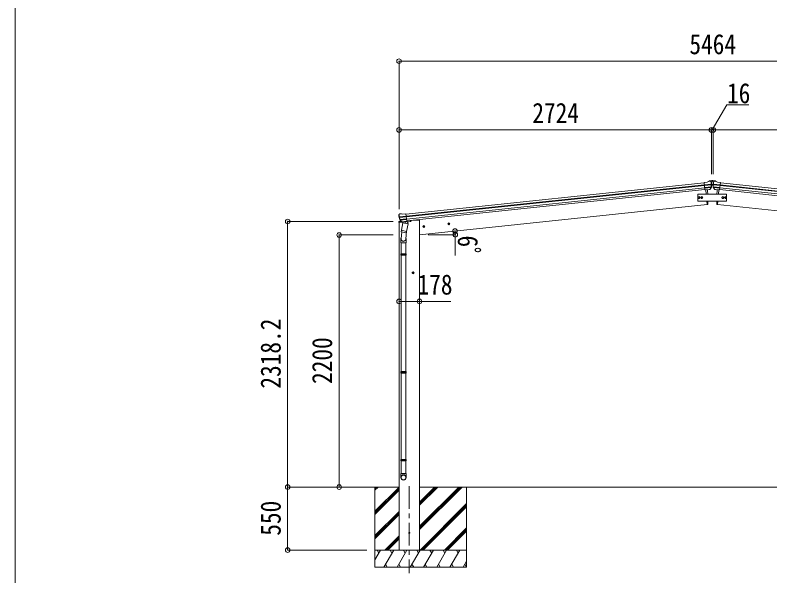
# Model space of a CAD drawing. Units: millimetres at full size, sheet at 1:40; some dimension numbers follow another scale. Extents: x -11243 to 11243, y -7760 to 7760.
# Drawn here: x -11243 to -4658, y -4895 to 0 of the extents above; entities that cross this region are included whole.
import ezdxf
from ezdxf.enums import TextEntityAlignment as Align

# ---------------------------------------------------------------- set-up
doc = ezdxf.new("R2010")
doc.units = ezdxf.units.MM
doc.header["$LTSCALE"] = 40
doc.header["$PDMODE"] = 32
doc.header["$PDSIZE"] = 40
doc.linetypes.add('CHAIN1', pattern=[8, 5, -1, 1, -1])
for name, color, linetype, lineweight in [('0-0_0', 7, 'Continuous', 9), ('0-1_本体', 5, 'CHAIN1', 9), ('0-3_ELV2', 4, 'Continuous', 9), ('0-6_OTH_LINE', 6, 'Continuous', 9), ('0-9_OUTLINE', 7, 'Continuous', 9), ('F-0_240', 7, 'Continuous', 9)]:
    doc.layers.add(name, color=color, linetype=linetype, lineweight=lineweight)
doc.styles.add('ＭＳ ゴシック', font='')
doc.styles.get('ＭＳ ゴシック').set_extended_font_data('MS Gothic')

msp = doc.modelspace()

# ---------------------------------------------------------------- linework, layer by layer
at = {"layer": '0-0_0'}
for p, q in [((-8344.13, -4119.47), (-7893, -4119.47)), ((-8104, -4119.47), (-8104, -4819.47)), ((-8104, -4146.85), (-8076.61, -4119.47)), ((-8104, -4132.71), (-8090.76, -4119.47)), ((-8104, -4330.7), (-7893, -4119.7)), ((-8104, -4344.84), (-7893, -4133.84)), ((-8104, -4358.98), (-7893, -4147.98)), ((-7715, -4490.48), (-7343.98, -4119.47)), ((-7715, -4462.2), (-7372.27, -4119.47)), ((-7715, -4476.34), (-7358.12, -4119.47)), ((-7715, -4278.35), (-7556.11, -4119.47)), ((-7715, -4264.21), (-7570.26, -4119.47)), ((-7715, -4250.07), (-7584.4, -4119.47)), ((-7715, -4119.47), (-2606.5, -4119.47)), ((-7304, -4119.47), (-7304, -4819.47)), ((-7710.14, -4669.47), (-7304, -4263.33)), ((-7695.99, -4669.47), (-7304, -4277.47)), ((-8104, -4542.83), (-7893, -4331.83)), ((-7681.85, -4669.47), (-7304, -4291.62)), ((-8104, -4556.97), (-7893, -4345.97)), ((-8104, -4571.11), (-7893, -4360.12)), ((-7498, -4669.47), (-7304, -4475.46)), ((-7483.86, -4669.47), (-7304, -4489.61)), ((-7469.72, -4669.47), (-7304, -4503.75)), ((-8018.5, -4669.47), (-7893, -4543.96)), ((-8004.36, -4669.47), (-7893, -4558.11)), ((-7990.22, -4669.47), (-7893, -4572.25)), ((-7304, -4669.47), (-8104, -4669.47)), ((-8104, -4753.3), (-8055.59, -4669.47)), ((-8070.6, -4695.45), (-8085.6, -4669.47)), ((-8026.73, -4819.47), (-7940.13, -4669.47)), ((-7955.13, -4695.45), (-7970.13, -4669.47)), ((-7911.26, -4819.47), (-7824.66, -4669.47)), ((-7839.66, -4695.45), (-7854.66, -4669.47)), ((-7795.79, -4819.47), (-7709.19, -4669.47)), ((-7724.19, -4695.45), (-7739.19, -4669.47)), ((-7680.32, -4819.47), (-7593.72, -4669.47)), ((-7608.72, -4695.45), (-7623.72, -4669.47)), ((-7564.85, -4819.47), (-7478.25, -4669.47)), ((-7508.25, -4669.47), (-7493.25, -4695.45)), ((-7449.38, -4819.47), (-7362.78, -4669.47)), ((-7377.78, -4695.45), (-7392.78, -4669.47)), ((-8011.73, -4793.49), (-7996.73, -4819.47)), ((-7896.26, -4793.49), (-7881.26, -4819.47)), ((-7780.79, -4793.49), (-7765.79, -4819.47)), ((-7665.32, -4793.49), (-7650.32, -4819.47)), ((-7549.85, -4793.49), (-7534.85, -4819.47)), ((-7434.38, -4793.49), (-7419.38, -4819.47)), ((-7333.91, -4819.47), (-7304, -4767.66)), ((-7318.91, -4793.49), (-7304, -4819.32)), ((-8104, -4819.47), (-7304, -4819.47))]:
    msp.add_line(p, q, dxfattribs=at)
at = {"layer": '0-1_本体'}
msp.add_line((-7804, -4110.48), (-7804, -4869.69), dxfattribs=at)
at = {"layer": '0-3_ELV2'}
for p, q in [((-5192.46, -1451.81), (-5189.09, -1445.99)), ((-5164.96, -1443.88), (-5189.09, -1445.99)), ((-5164.96, -1443.88), (-5156.96, -1443.88)), ((-5156.96, -1443.88), (-5132.82, -1445.99)), ((-5129.46, -1451.81), (-5132.82, -1445.99)), ((-7833.09, -1737.47), (-5231.34, -1464.01)), ((-7831.1, -1756.36), (-5229.35, -1482.91)), ((-7830.67, -1760.54), (-5228.91, -1487.08)), ((-7828.57, -1780.4), (-5226.83, -1506.94)), ((-5205.03, -1459.23), (-5231.55, -1462.02)), ((-5224.76, -1526.57), (-5231.55, -1462.02)), ((-5229.39, -1482.55), (-5169.65, -1476.27)), ((-5169.17, -1482.14), (-5228.77, -1488.41)), ((-5170.01, -1498.9), (-5227.04, -1504.89)), ((-5171.4, -1503.56), (-5226.57, -1509.35)), ((-5205.03, -1459.23), (-5193.43, -1452.26)), ((-5192.2, -1451.85), (-5178.71, -1450.43)), ((-5179.96, -1520.13), (-5170.51, -1501.83)), ((-5178.91, -1520.56), (-5168.78, -1502.3)), ((-5175.04, -1451.52), (-5175.05, -1451.52)), ((-5175.04, -1451.52), (-5169.86, -1455.72)), ((-5168.47, -1459.41), (-5168.78, -1457.56)), ((-5166.97, -1485.38), (-5154.94, -1485.38)), ((-5159.7, -1448.6), (-5158.86, -1448.6)), ((-5159.7, -1481.3), (-5158.86, -1481.3)), ((-5153.02, -1459.41), (-5152.71, -1457.56)), ((-5142.59, -1520.56), (-5152.71, -1502.3)), ((-5152.32, -1482.14), (-5092.72, -1488.41)), ((-5092.1, -1482.55), (-5151.84, -1476.27)), ((-5146.45, -1451.52), (-5151.63, -1455.72)), ((-5151.49, -1498.9), (-5094.45, -1504.89)), ((-5141.54, -1520.13), (-5150.99, -1501.83)), ((-5150.1, -1503.56), (-5094.92, -1509.35)), ((-5146.45, -1451.52), (-5146.45, -1451.52)), ((-5129.3, -1451.85), (-5142.79, -1450.43)), ((-5116.47, -1459.23), (-5128.07, -1452.26)), ((-5116.47, -1459.23), (-5089.95, -1462.02)), ((-5096.73, -1526.57), (-5089.95, -1462.02)), ((-2492.92, -1780.4), (-5094.67, -1506.94)), ((-2490.82, -1760.54), (-5092.58, -1487.08)), ((-2490.39, -1756.36), (-5092.14, -1482.91)), ((-2488.41, -1737.47), (-5090.16, -1464.01)), ((-5225.07, -1523.68), (-7826.82, -1797.14)), ((-5181.41, -1521.79), (-5224.79, -1526.35)), ((-5224.76, -1526.57), (-5214.82, -1525.53)), ((-5217.88, -1525.85), (-5213.97, -1563.02)), ((-5214.82, -1525.53), (-5214.54, -1525.59)), ((-5214.54, -1525.59), (-5189.21, -1522.93)), ((-5189.21, -1522.93), (-5188.96, -1522.81)), ((-5188.96, -1522.81), (-5181.27, -1522)), ((-5132.53, -1522.81), (-5140.23, -1522)), ((-5140.08, -1521.79), (-5096.71, -1526.35)), ((-5132.28, -1522.93), (-5132.53, -1522.81)), ((-5106.95, -1525.59), (-5132.28, -1522.93)), ((-5103.61, -1525.85), (-5107.52, -1563.02)), ((-5106.68, -1525.53), (-5106.95, -1525.59)), ((-5096.73, -1526.57), (-5106.68, -1525.53)), ((-5096.43, -1523.68), (-2494.68, -1797.14)), ((-5207.67, -1623.02), (-5204.49, -1653.24)), ((-5113.83, -1623.02), (-5117, -1653.24)), ((-5204.49, -1653.24), (-7715, -1917.11)), ((-5204.49, -1653.24), (-5202.44, -1652.95)), ((-5117, -1653.24), (-5119.06, -1652.95)), ((-5117, -1653.24), (-2606.5, -1917.11)), ((-7895.53, -1746.04), (-7895.62, -1744.17)), ((-7894.25, -1741.27), (-7894.94, -1742.13)), ((-7890.75, -1736.95), (-7894.25, -1741.27)), ((-7831.14, -1756.01), (-7890.88, -1762.28)), ((-7890.75, -1736.95), (-7890.75, -1736.95)), ((-7890.13, -1768.12), (-7830.52, -1761.86)), ((-7887.39, -1735.13), (-7887.39, -1735.13)), ((-7859.82, -1738.26), (-7833.3, -1735.48)), ((-7826.51, -1800.03), (-7833.3, -1735.48)), ((-7895.24, -1804.63), (-7896.14, -1811.46)), ((-7896.14, -1811.46), (-7862.41, -1807.92)), ((-7893, -4669.47), (-7893, -1811.13)), ((-7875.73, -1800.27), (-7892.58, -1802.04)), ((-7872.62, -1803.68), (-7886.31, -1787.93)), ((-7885.82, -1784.34), (-7828.79, -1778.34)), ((-7871.68, -1803.05), (-7884.72, -1787.11)), ((-7883.5, -1788.61), (-7828.32, -1782.81)), ((-7862.31, -1803.79), (-7870.01, -1804.6)), ((-7869.91, -1804.36), (-7826.54, -1799.8)), ((-7869.16, -1804.6), (-7867.6, -1804.44)), ((-7867.6, -1804.44), (-7830.06, -1800.49)), ((-7862.04, -1803.86), (-7862.31, -1803.79)), ((-7836.71, -1801.19), (-7862.04, -1803.86)), ((-7836.46, -1801.07), (-7836.71, -1801.19)), ((-7826.51, -1800.03), (-7836.46, -1801.07)), ((-7830.06, -1800.49), (-7828.49, -1800.33)), ((-7822.39, -1803.71), (-7793.13, -1800.63)), ((-7788.27, -1793.09), (-7788.69, -1796.31)), ((-7757.5, -1790.47), (-7788.35, -1793.71)), ((-7715, -1790.47), (-7757.5, -1790.47)), ((-7715, -4669.47), (-7715, -1790.47)), ((-7679.06, -1838.41), (-7685.14, -1842.83)), ((-7672.21, -1841.47), (-7679.06, -1838.41)), ((-7671.42, -1848.93), (-7672.21, -1841.47)), ((-7460.27, -1815.42), (-7466.34, -1819.83)), ((-7453.41, -1818.47), (-7460.27, -1815.42)), ((-7458.7, -1830.35), (-7452.63, -1825.93)), ((-7452.63, -1825.93), (-7453.41, -1818.47)), ((-7677.5, -1853.34), (-7671.42, -1848.93)), ((-7771.5, -2241.52), (-7778, -2245.27)), ((-7778, -2245.27), (-7778, -2252.77)), ((-7778, -2252.77), (-7771.5, -2256.53)), ((-7765, -2245.27), (-7771.5, -2241.52))]:
    msp.add_line(p, q, dxfattribs=at)
for points in [[(-5162.22, -1447.76), (-5163.06, -1447.76), (-5163.06, -1448.6), (-5162.22, -1448.6)], [(-5160.54, -1446.92), (-5160.54, -1446.08), (-5161.38, -1446.08), (-5161.38, -1446.92)], [(-5158.86, -1448.6), (-5158.86, -1447.76), (-5159.7, -1447.76)], [(-5162.22, -1480.46), (-5163.06, -1480.46), (-5163.06, -1481.3), (-5162.22, -1481.3)], [(-5161.38, -1449.44), (-5161.38, -1450.28), (-5160.54, -1450.28), (-5160.54, -1449.44)], [(-5160.54, -1479.62), (-5160.54, -1478.78), (-5161.38, -1478.78), (-5161.38, -1479.62)], [(-5161.38, -1482.14), (-5161.38, -1482.98), (-5160.54, -1482.98), (-5160.54, -1482.14)], [(-5158.86, -1481.3), (-5158.86, -1480.46), (-5159.7, -1480.46)], [(-7873.9, -1733.71), (-7873.9, -1733.71), (-7887.39, -1735.13)], [(-7859.82, -1738.26), (-7872.61, -1733.86), (-7872.61, -1733.86)], [(-7685.14, -1842.83), (-7684.35, -1850.29), (-7677.5, -1853.34)], [(-7466.34, -1819.83), (-7465.56, -1827.29), (-7458.7, -1830.35)], [(-7771.5, -2256.53), (-7765, -2252.77), (-7765, -2245.27)]]:
    msp.add_lwpolyline(points, dxfattribs=at)
for points in [[(-5035.96, -1623.02), (-5035.96, -1563.02), (-5285.96, -1563.02), (-5285.96, -1623.02)], [(-5283.96, -1593.02), (-5280.21, -1586.52), (-5272.7, -1586.52), (-5268.95, -1593.02), (-5272.7, -1599.52), (-5280.21, -1599.52)], [(-5260.46, -1593.02), (-5256.71, -1586.52), (-5249.2, -1586.52), (-5245.45, -1593.02), (-5249.2, -1599.52), (-5256.71, -1599.52)], [(-5061.45, -1593.02), (-5065.2, -1586.52), (-5072.71, -1586.52), (-5076.46, -1593.02), (-5072.71, -1599.52), (-5065.2, -1599.52)], [(-5037.95, -1593.02), (-5041.7, -1586.52), (-5049.21, -1586.52), (-5052.96, -1593.02), (-5049.21, -1599.52), (-5041.7, -1599.52)]]:
    msp.add_lwpolyline(points, close=True, dxfattribs=at)
for centre, radius in [((-5160.96, -1448.18), 3.5), ((-5160.96, -1480.88), 3.5), ((-5276.46, -1593.02), 8.5), ((-5276.46, -1593.02), 7.7), ((-5276.46, -1593.02), 6.5), ((-5252.96, -1593.02), 8.5), ((-5252.96, -1593.02), 7.7), ((-5252.96, -1593.02), 6.5), ((-5068.96, -1593.02), 8.5), ((-5068.96, -1593.02), 7.7), ((-5068.96, -1593.02), 6.5), ((-5045.46, -1593.02), 8.5), ((-5045.46, -1593.02), 7.7), ((-5045.46, -1593.02), 6.5), ((-7678.28, -1845.88), 8.5), ((-7678.28, -1845.88), 7.7), ((-7678.28, -1845.88), 6.5), ((-7459.48, -1822.88), 8.5), ((-7459.48, -1822.88), 7.7), ((-7459.48, -1822.88), 6.5), ((-7771.5, -2249.02), 8.5), ((-7771.5, -2249.02), 7.7), ((-7771.5, -2249.02), 6.5), ((-7804, -4519.47), 4.5)]:
    msp.add_circle(centre, radius, dxfattribs=at)
for centre, radius, start, end in [((-5162.22, -1446.92), 0.84, 270, 0), ((-5159.7, -1446.92), 0.84, 180, 270), ((-5191.88, -1454.84), 3, 96.02369, 120.97631), ((-5178.19, -1455.41), 5, 51.04426, 95.95574), ((-5362.03, -1481.07), 192.44, 1.4271, 6.57578), ((-5173.17, -1500.46), 3, 332.69111, 354.20009), ((-5369.37, -1480.53), 200.2, 354.20009, 359.53883), ((-5124.38, -1474.16), 45.32, 182.67122, 185.64518), ((-5168.99, -1483.48), 1.35, 95.1605, 97.91927), ((-5166.38, -1481.92), 2.74, 179.02151, 184.43412), ((-5171.41, -1500.85), 3, 331, 354.13916), ((-5369.37, -1480.53), 202, 354.13916, 6), ((-5162.22, -1449.44), 0.84, 0, 90), ((-5162.22, -1479.62), 0.84, 270, 0), ((-5162.22, -1482.14), 0.84, 0, 90), ((-5159.7, -1449.44), 0.84, 90, 180), ((-5159.7, -1479.62), 0.84, 180, 270), ((-5159.7, -1482.14), 0.84, 90, 180), ((-4952.13, -1480.53), 202, 174, 185.86084), ((-5150.09, -1500.85), 3, 185.86084, 209), ((-5155.12, -1481.92), 2.74, 355.56588, 0.97849), ((-5152.51, -1483.48), 1.35, 82.08073, 84.8395), ((-4952.13, -1480.53), 200.2, 180.46117, 185.79991), ((-5197.11, -1474.16), 45.32, 354.35482, 357.32878), ((-4959.46, -1481.07), 192.44, 173.42422, 178.5729), ((-5148.32, -1500.46), 3, 185.79991, 207.30889), ((-5143.31, -1455.41), 5, 84.04426, 128.95574), ((-5129.61, -1454.84), 3, 59.02369, 83.97631), ((-6099.09, -1613.03), 900, 3.18573, 5.64987), ((-5181.52, -1519.11), 2.99, 285.2717, 331.00739), ((-5139.97, -1519.11), 2.99, 208.99261, 254.7283), ((-4222.4, -1613.03), 900, 174.35013, 176.81427), ((-6099.09, -1613.03), 900, 357.63919, 359.36436), ((-4222.4, -1613.03), 900, 180.63564, 182.36081), ((-5202.86, -1649.98), 3, 278, 357.63919), ((-5118.64, -1649.98), 3, 182.36081, 262), ((-7694.64, -1724.93), 202, 186, 197.86084), ((-7701.71, -1726.97), 192.44, 185.42422, 190.5729), ((-7935.6, -1769.63), 45.32, 6.35482, 9.32878), ((-7886.86, -1740.1), 5, 96.04426, 140.95574), ((-7892.9, -1768.49), 2.74, 7.56588, 12.97849), ((-7890.03, -1769.47), 1.35, 94.08073, 96.8395), ((-7694.64, -1724.93), 200.2, 192.46117, 197.79991), ((-7873.59, -1736.7), 3, 71.02369, 95.97631), ((-7892.27, -1805.02), 3, 96, 172.5), ((-7884.05, -1785.96), 3, 197.86084, 221), ((-7882.4, -1785.21), 3, 197.79991, 219.30889), ((-7870.36, -1801.72), 2.99, 220.99261, 266.7283), ((-7869.21, -1804.11), 0.5, 240.73754, 276), ((-7828.55, -1799.83), 0.5, 276, 311.26246), ((-7793.65, -1795.66), 5, 276, 352.5)]:
    msp.add_arc(centre, radius, start, end, dxfattribs=at)
for centre, major_axis, ratio, start_param, end_param in [((-5170.73, -1459.02), (-0.87, 5.91), 0.020485, 0.671432, 1.5691306), ((-5176.13, -1454.5), (5.88, -1.31), 0.24881, 0.460585, 0.4641038), ((-5171.75, -1458.05), (-2.34, 1.9), 0.995767, 3.9859716, 4.712389), ((-5367.06, -1502.48), (-20.92, 199.05), 0.994373, 4.7113789, 4.7277536), ((-5149.74, -1458.05), (2.34, 1.9), 0.995767, 1.5707963, 2.2972137), ((-4954.43, -1502.48), (20.92, 199.05), 0.994373, 1.5554317, 1.5718064), ((-5145.36, -1454.5), (-5.88, -1.31), 0.24881, 5.8190815, 5.8226003), ((-5150.76, -1459.02), (0.87, 5.91), 0.020485, 4.7140547, 5.6117533), ((-5181.72, -1518.81), (-0.11, 3), 0.642905, 3.2459383, 4.203928), ((-5181.59, -1519.01), (1.66, -2.51), 0.997631, 5.8041905, 5.8929484), ((-5181.66, -1518.91), (3.53, -2.11), 0.650902, 5.2561448, 5.3289554), ((-5179.29, -1518.56), (1.08, 3.13), 0.040856, 2.1135035, 2.1416249), ((-5142.2, -1518.56), (-1.08, 3.13), 0.040856, 4.1415604, 4.1696818), ((-5139.77, -1518.81), (0.11, 3), 0.642905, 2.0792573, 3.037247), ((-5139.83, -1518.91), (-3.53, -2.11), 0.650902, 0.9542299, 1.0270405), ((-5139.91, -1519.01), (-1.66, -2.51), 0.997631, 0.3902369, 0.4789948), ((-7892.61, -1744.02), (1.9, 2.34), 0.995767, 1.5707963, 2.2972137), ((-7889.07, -1739.64), (-5.48, -2.51), 0.24881, 5.8190815, 5.8226003), ((-7893.4, -1745.18), (-0.38, 5.97), 0.020485, 4.7140547, 5.6117533), ((-7692.33, -1746.87), (-20.92, 199.05), 0.994373, 1.5554317, 1.5718064), ((-7692.33, -1746.87), (-20.92, 199.05), 0.994373, 4.7113789, 4.7277536), ((-7872.66, -1801.64), (-1.71, 2.84), 0.040856, 4.1415604, 4.1696818), ((-7870.23, -1801.38), (-0.51, 2.96), 0.642905, 2.0792573, 3.037247), ((-7870.27, -1801.49), (-3.02, -2.79), 0.650902, 0.9542299, 1.0270405), ((-7870.31, -1801.61), (-1.1, -2.8), 0.997631, 0.3902369, 0.4789948)]:
    msp.add_ellipse(centre, major_axis=major_axis, ratio=ratio, start_param=start_param, end_param=end_param, dxfattribs=at)
at = {"layer": '0-6_OTH_LINE'}
for p, q in [((-7893, -402.42), (-2428.5, -402.42)), ((-7893, -402.42), (-7893, -1693.49)), ((-7893, -1002.42), (-5168.75, -1002.42)), ((-5168.75, -1002.42), (-5168.75, -1389.6)), ((-5168.75, -1002.42), (-5152.67, -1002.42)), ((-5152.75, -1002.42), (-5152.75, -1389.6)), ((-2428.5, -1002.42), (-5152.75, -1002.42)), ((-8865.25, -4119.47), (-8865.25, -1801.27)), ((-8865.25, -1801.27), (-7943.5, -1801.27)), ((-8416.25, -4119.47), (-8416.25, -1919.47)), ((-8416.25, -1919.47), (-7943.5, -1919.47)), ((-7715, -2499.02), (-7893, -2499.02)), ((-8865.25, -4119.47), (-8174.86, -4119.47)), ((-8865.25, -4669.47), (-8865.25, -4119.47)), ((-8416.25, -4119.47), (-8174.86, -4119.47)), ((-8865.25, -4669.47), (-8174.86, -4669.47))]:
    msp.add_line(p, q, dxfattribs=at)
at = {"layer": '0-6_OTH_LINE', "lineweight": 18}
for p, q in [((-7402.84, -1917.11), (-7640.63, -1917.11)), ((-7402.84, -1917.11), (-7402.84, -2098.61)), ((-7715, -2499.02), (-7442.95, -2499.02))]:
    msp.add_line(p, q, dxfattribs=at)
at = {"layer": '0-6_OTH_LINE'}
msp.add_lwpolyline([(-5160.71, -1002.42), (-5034.33, -783.52), (-4841.17, -783.52)], dxfattribs=at)
msp.add_arc((-7640.63, -1917.11), 237.79, 0, 7.8733, dxfattribs=at)
for p in [(-7893, -402.42), (-7893, -1002.42), (-5168.75, -1002.42), (-5152.75, -1002.42), (-8865.25, -1801.27), (-8416.25, -1919.47), (-7405.08, -1884.53), (-7402.84, -1917.11), (-7893, -2499.02), (-7715, -2499.02), (-8865.25, -4119.47), (-8416.25, -4119.47), (-8865.25, -4669.47)]:
    msp.add_point(p, dxfattribs=at)
at = {"layer": '0-9_OUTLINE'}
for p, q in [((-7859.18, -1812.97), (-7872.54, -1878.62)), ((-7869.16, -1804.6), (-7828.49, -1800.33)), ((-7865.8, -1804.91), (-7865.95, -1805.63)), ((-7865.34, -1806.76), (-7840.59, -1816.51)), ((-7814.3, -1822.1), (-7859.18, -1812.97)), ((-7857, -1810.05), (-7857.66, -1813.28)), ((-7836.2, -1801.53), (-7839.12, -1815.87)), ((-7827.66, -1887.75), (-7814.3, -1822.1)), ((-7826.68, -1798.45), (-7825.75, -1798.64)), ((-7825.75, -1798.64), (-7814.55, -1815.56)), ((-7814.55, -1815.56), (-7815.82, -1821.79)), ((-7870.13, -1893.91), (-7875.69, -1949.63)), ((-7875.02, -1890.87), (-7872.52, -1878.63)), ((-7874.8, -1892.27), (-7874.8, -1892.27)), ((-7873.47, -1893.23), (-7832.51, -1901.56)), ((-7827.66, -1887.75), (-7872.54, -1878.62)), ((-7827.22, -1885.61), (-7833.87, -1953.36)), ((-7827.67, -1887.75), (-7830.21, -1900.22)), ((-7877.84, -1986.79), (-7877.84, -1952.44)), ((-7831.84, -1952.14), (-7831.84, -1986.79)), ((-7831.84, -1986.79), (-7877.84, -1986.79)), ((-7875.84, -1986.79), (-7875.84, -2083.54)), ((-7833.84, -1986.79), (-7833.84, -2083.54)), ((-7877.84, -2085.54), (-7876.84, -2083.54)), ((-7831.84, -2085.54), (-7877.84, -2085.54)), ((-7831.84, -2093.54), (-7877.84, -2093.54)), ((-7832.84, -2083.54), (-7876.84, -2083.54)), ((-7832.84, -2095.54), (-7876.84, -2095.54)), ((-7875.84, -2095.54), (-7875.84, -3112.23)), ((-7833.84, -2095.54), (-7833.84, -3112.23)), ((-7831.84, -2085.54), (-7832.84, -2083.54)), ((-7831.84, -2093.54), (-7832.84, -2095.54)), ((-7831.84, -2085.54), (-7831.84, -2093.54)), ((-7877.84, -3114.23), (-7876.84, -3112.23)), ((-7831.84, -3114.23), (-7877.84, -3114.23)), ((-7831.84, -3122.23), (-7877.84, -3122.23)), ((-7832.84, -3112.23), (-7876.84, -3112.23)), ((-7832.84, -3124.23), (-7876.84, -3124.23)), ((-7875.84, -3124.23), (-7875.84, -3879.91)), ((-7833.84, -3124.23), (-7833.84, -3879.91)), ((-7831.84, -3114.23), (-7832.84, -3112.23)), ((-7831.84, -3122.23), (-7832.84, -3124.23)), ((-7831.84, -3114.23), (-7831.84, -3122.23)), ((-7877.84, -3881.91), (-7876.84, -3879.91)), ((-7831.84, -3881.91), (-7877.84, -3881.91)), ((-7832.84, -3879.91), (-7876.84, -3879.91)), ((-7831.84, -3881.91), (-7832.84, -3879.91)), ((-7831.84, -3881.91), (-7831.84, -3889.91)), ((-7831.84, -3889.91), (-7877.84, -3889.91)), ((-7832.84, -3891.91), (-7876.84, -3891.91)), ((-7875.84, -3891.91), (-7875.84, -4001.91)), ((-7833.84, -3891.91), (-7833.84, -4001.91)), ((-7831.84, -3889.91), (-7832.84, -3891.91)), ((-7877.84, -4036.06), (-7877.84, -4001.91)), ((-7831.84, -4001.91), (-7877.84, -4001.91)), ((-7831.84, -4036.06), (-7831.84, -4001.91))]:
    msp.add_line(p, q, dxfattribs=at)
for points in [[(-7877.84, -2085.54), (-7877.84, -2093.54), (-7876.84, -2095.54)], [(-7877.84, -3114.23), (-7877.84, -3122.23), (-7876.84, -3124.23)], [(-7877.84, -3881.91), (-7877.84, -3889.91), (-7876.84, -3891.91)]]:
    msp.add_lwpolyline(points, dxfattribs=at)
for centre, radius, start, end in [((-7869.21, -1804.11), 0.5, 240.73754, 276), ((-7866.29, -1804.81), 0.5, 348.5, 96), ((-7864.97, -1805.83), 1, 168.5, 248.5), ((-7840.11, -1815.6), 1.03, 242.53897, 344.46569), ((-7835.61, -1801.68), 0.604, 93.09842, 164.70595), ((-7828.55, -1799.83), 0.5, 276, 311.26246), ((-7873.11, -1891.29), 1.95, 167.54017, 209.97766), ((-7873.07, -1891.27), 2, 209.90962, 258.5), ((-7832.11, -1899.6), 2, 258.5, 341.96843), ((-7847.84, -1952.44), 30, 177.45142, 180)]:
    msp.add_arc(centre, radius, start, end, dxfattribs=at)
for centre, major_axis, ratio, start_param, end_param in [((-7854.84, -1952.14), (23, 0), 0.996195, 2.621936, 6.6074797), ((-7854.84, -1952.14), (21, 0), 0.996195, 3.0215498, 6.2247991), ((-7854.84, -4034.31), (-23, 0), 0.996195, 3.1415927, 6.2831853), ((-7854.84, -4036.06), (-23, 0), 0.996195, 3.1415927, 6.2831853), ((-7854.84, -4036.06), (0, -23.43), 0.981806, 4.712389, 7.8539816)]:
    msp.add_ellipse(centre, major_axis=major_axis, ratio=ratio, start_param=start_param, end_param=end_param, dxfattribs=at)
msp.add_ellipse((-7854.84, -4036.06), major_axis=(21, 0), ratio=0.996195, dxfattribs=at)
at = {"layer": 'F-0_240', "color": 5}
msp.add_line((-11242.74, 7760), (-11242.74, -7760), dxfattribs=at)

# ---------------------------------------------------------------- texts
at = {"layer": '0-6_OTH_LINE', "color": 7, "style": 'ＭＳ ゴシック', "width": 0.85}
for s, p in [('5464', (-5360.75, -394.42)), ('16', (-5032.66, -822.44)), ('2724', (-6730.87, -994.42)), ('178', (-7732.32, -2492.25))]:
    msp.add_text(s, height=176, dxfattribs=at).set_placement(p, align=Align.BOTTOM_LEFT)
for s, rotation, p in [('6ﾟ', 270, (-7433.3, -1923.63)), ('2318.2', 90, (-8873.25, -3260.37)), ('2200', 90, (-8424.25, -3219.47)), ('550', 90, (-8873.25, -4544.47))]:
    msp.add_text(s, height=176, rotation=rotation, dxfattribs=at).set_placement(p, align=Align.BOTTOM_LEFT)

doc.saveas('drawing.dxf')
